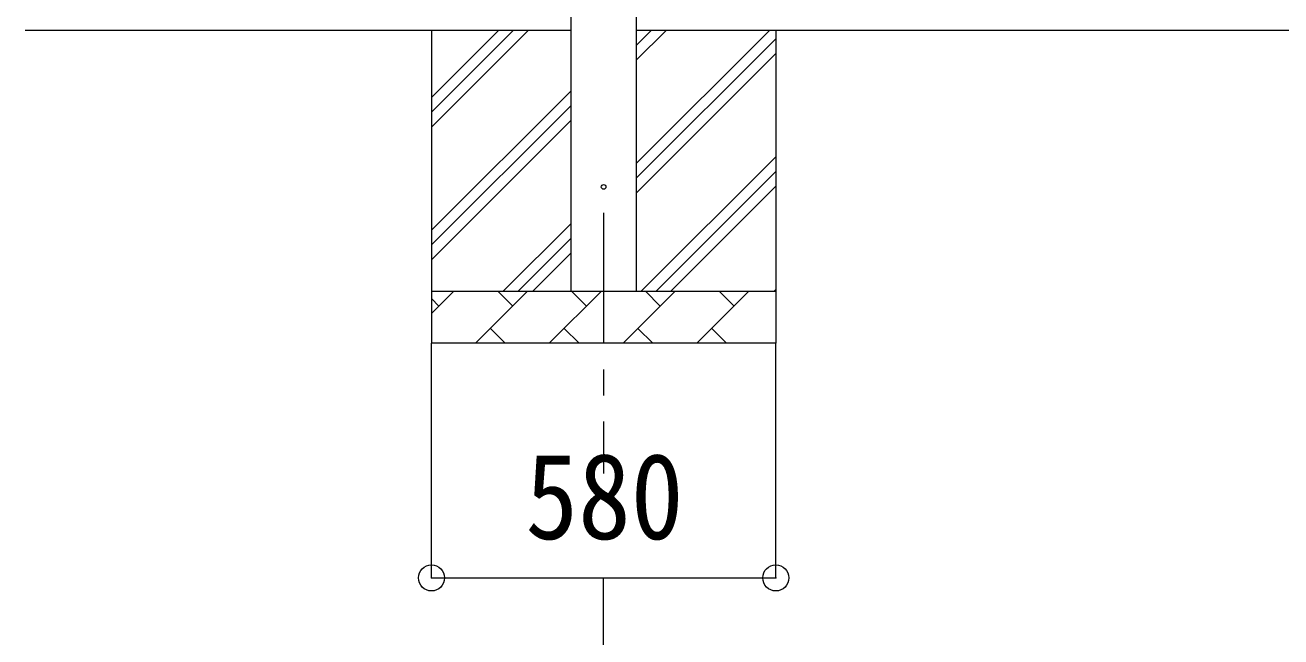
# Model space of a CAD drawing. Units: millimetres at full size, sheet at 1:50; some dimension numbers follow another scale. Extents: x -14053 to 14053, y -9700 to 9700.
# Drawn here: x -7998 to -5591, y -6364 to -5190 of the extents above; entities that cross this region are included whole.
import ezdxf
from ezdxf.enums import TextEntityAlignment as Align

# ---------------------------------------------------------------- set-up
doc = ezdxf.new("R2010")
doc.units = ezdxf.units.MM
doc.header["$LTSCALE"] = 50
doc.header["$PDMODE"] = 32
doc.header["$PDSIZE"] = 50
doc.linetypes.add('CHAIN1', pattern=[8, 5, -1, 1, -1])
for name, color, linetype, lineweight in [('0-0_0', 7, 'Continuous', 9), ('0-1_Defpoints', 4, 'Continuous', 9), ('0-6_PARTS1', 6, 'Continuous', 9)]:
    doc.layers.add(name, color=color, linetype=linetype, lineweight=lineweight)
doc.styles.add('ＭＳ ゴシック', font='')
doc.styles.get('ＭＳ ゴシック').set_extended_font_data('MS Gothic')

msp = doc.modelspace()

# ---------------------------------------------------------------- linework, layer by layer
at = {"layer": '0-0_0'}
for p, q in [((-6951.51, -5200.76), (-7998.07, -5200.76)), ((-7219.01, -5200.76), (-7219.01, -5800.76)), ((-7219.01, -5385.81), (-7033.96, -5200.76)), ((-7219.01, -5357.53), (-7062.24, -5200.76)), ((-7219.01, -5329.24), (-7090.53, -5200.76)), ((-4078.51, -5200.76), (-6826.51, -5200.76)), ((-6826.51, -5455.86), (-6571.41, -5200.76)), ((-6826.51, -5257.87), (-6769.4, -5200.76)), ((-6826.51, -5229.58), (-6797.69, -5200.76)), ((-6826.51, -5484.14), (-6559.01, -5216.64)), ((-6559.01, -5200.76), (-6559.01, -5800.76)), ((-6826.51, -5512.43), (-6559.01, -5244.93)), ((-7219.01, -5583.8), (-6951.51, -5316.3)), ((-7219.01, -5612.08), (-6951.51, -5344.58)), ((-7219.01, -5640.37), (-6951.51, -5372.87)), ((-6816.85, -5700.76), (-6559.01, -5442.92)), ((-6788.57, -5700.76), (-6559.01, -5471.2)), ((-6760.29, -5700.76), (-6559.01, -5499.48)), ((-7081.41, -5700.76), (-6951.51, -5570.86)), ((-7053.13, -5700.76), (-6951.51, -5599.14)), ((-7024.84, -5700.76), (-6951.51, -5627.43)), ((-7219.01, -5700.76), (-6559.01, -5700.76)), ((-7219.01, -5743.65), (-7176.12, -5700.76)), ((-7134.7, -5800.76), (-7034.7, -5700.76)), ((-7063.25, -5729.31), (-7091.8, -5700.76)), ((-6993.28, -5800.76), (-6893.28, -5700.76)), ((-6921.83, -5729.31), (-6950.38, -5700.76)), ((-6851.85, -5800.76), (-6751.85, -5700.76)), ((-6780.41, -5729.31), (-6808.96, -5700.76)), ((-6710.43, -5800.76), (-6610.43, -5700.76)), ((-6638.99, -5729.31), (-6667.54, -5700.76)), ((-6562.3, -5700.76), (-6559.01, -5697.47)), ((-7204.67, -5729.31), (-7219.01, -5714.97)), ((-7106.14, -5772.21), (-7077.59, -5800.76)), ((-6964.72, -5772.21), (-6936.17, -5800.76)), ((-6823.3, -5772.21), (-6794.75, -5800.76)), ((-6681.88, -5772.21), (-6653.33, -5800.76)), ((-6559.01, -5800.76), (-7219.01, -5800.76))]:
    msp.add_line(p, q, dxfattribs=at)
at = {"layer": '0-1_Defpoints'}
for p, q in [((-6951.51, -5700.76), (-6951.51, -2200.76)), ((-6826.51, -2200.76), (-6826.51, -5700.76))]:
    msp.add_line(p, q, dxfattribs=at)
at = {"layer": '0-1_Defpoints', "color": 7, "linetype": 'CHAIN1'}
msp.add_line((-6889.01, -5550.76), (-6889.01, -6050.76), dxfattribs=at)
at = {"layer": '0-1_Defpoints'}
msp.add_circle((-6889.01, -5500.76), 4.5, dxfattribs=at)
at = {"layer": '0-6_PARTS1'}
for p, q in [((-7219.01, -6250.82), (-7219.01, -5800.76)), ((-6559.01, -6250.82), (-6559.01, -5800.76)), ((-7219.01, -6250.82), (-6559.01, -6250.82)), ((-6889.01, -6992.41), (-6889.01, -6250.82))]:
    msp.add_line(p, q, dxfattribs=at)
for p in [(-7219.01, -6250.82), (-6559.01, -6250.82)]:
    msp.add_point(p, dxfattribs=at)

# ---------------------------------------------------------------- texts
at = {"layer": '0-6_PARTS1', "color": 7, "style": 'ＭＳ ゴシック', "width": 0.9}
msp.add_text('580', height=165, dxfattribs=at).set_placement((-7039.01, -6225.82), align=Align.BOTTOM_LEFT)

doc.saveas('drawing.dxf')
